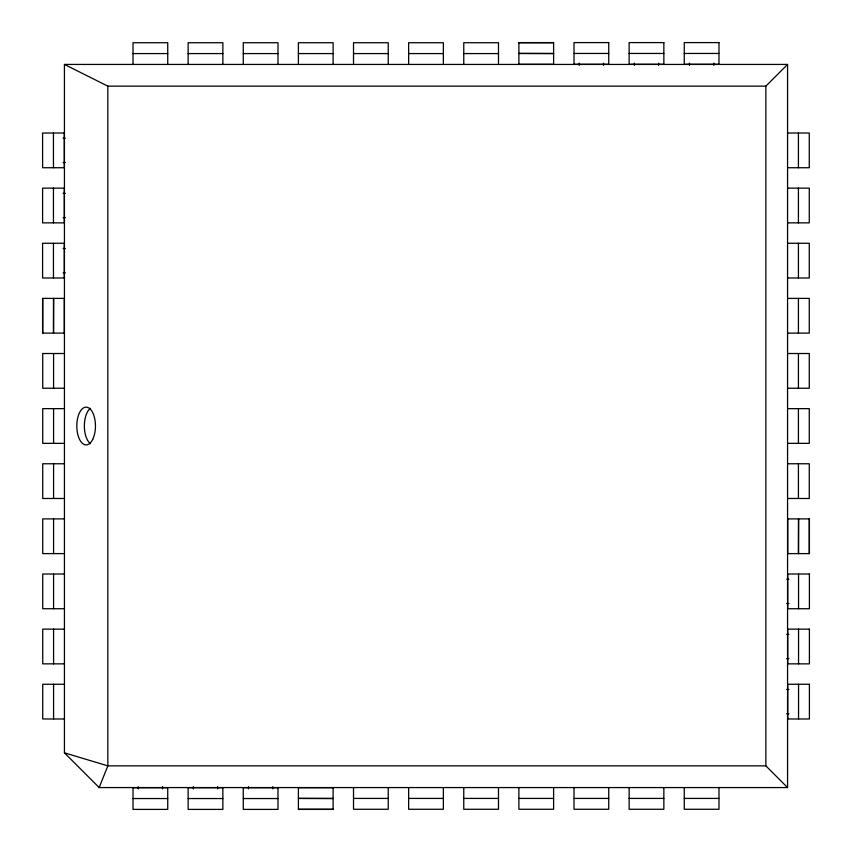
<?xml version="1.0" encoding="UTF-8"?>
<svg xmlns="http://www.w3.org/2000/svg" width="852" height="852" viewBox="0 0 852 852"><rect width="100%" height="100%" fill="white"/><g stroke="black" fill="none" stroke-linecap="round" stroke-linejoin="round"><path stroke-width="1.28" d="M99.162 787.567L107.842 765.863L107.842 86.137L64.432 64.432L64.432 752.838L99.162 787.567L787.567 787.567L787.567 64.432L64.432 64.432M787.567 787.567L765.863 765.863L765.863 86.137L787.567 64.432M518.889 42.728L553.608 42.728M574.014 53.452L608.733 53.452M629.138 53.452L663.857 53.452M684.262 53.452L718.981 53.452M133.018 53.58L167.737 53.58M188.143 53.58L222.862 53.58M243.267 53.58L277.986 53.58M298.392 53.58L333.111 53.58M353.516 53.58L388.235 53.58M408.64 53.58L443.359 53.58M463.765 53.58L498.484 53.58M518.889 64.305L553.608 64.305M107.842 86.137L765.863 86.137M787.567 133.018L809.272 133.018L809.272 167.737L787.567 167.737M63.112 138.226L65.327 138.226M63.112 162.53L65.327 162.53M787.567 188.143L809.272 188.143L809.272 222.862L787.567 222.862M63.112 193.351L65.327 193.351M63.112 217.654L65.327 217.654M787.567 243.267L809.272 243.267L809.272 277.986L787.567 277.986M63.112 248.475L65.327 248.475M63.112 272.778L65.327 272.778M64.432 298.392L42.6 298.392L42.6 333.111L64.432 333.111M787.567 298.392L809.272 298.392L809.272 333.111L787.567 333.111M64.432 353.516L42.728 353.516L42.728 388.235L64.432 388.235M787.567 353.516L809.272 353.516L809.272 388.235L787.567 388.235M64.432 408.64L42.728 408.64L42.728 443.359L64.432 443.359M787.567 408.64L809.272 408.64L809.272 443.359L787.567 443.359M64.432 463.765L42.728 463.765L42.728 498.484L64.432 498.484M787.567 463.765L809.272 463.765L809.272 498.484L787.567 498.484M64.432 518.889L42.728 518.889L42.728 553.608L64.432 553.608M787.567 518.889L809.4 518.889L809.4 553.608L787.567 553.608M64.432 574.014L42.728 574.014L42.728 608.733L64.432 608.733M786.673 579.222L788.888 579.222M786.673 603.525L788.888 603.525M64.432 629.138L42.728 629.138L42.728 663.857L64.432 663.857M786.673 634.346L788.888 634.346M786.673 658.649L788.888 658.649M64.432 684.262L42.728 684.262L42.728 718.981L64.432 718.981M786.673 689.47L788.888 689.47M786.673 713.774L788.888 713.774M765.863 765.863L107.842 765.863L64.432 752.838M298.392 787.695L333.111 787.695M353.516 798.42L388.235 798.42M408.64 798.42L443.359 798.42M463.765 798.42L498.484 798.42M518.889 798.42L553.608 798.42M574.014 798.42L608.733 798.42M629.138 798.42L663.857 798.42M684.262 798.42L718.981 798.42M133.018 798.548L167.737 798.548M188.143 798.548L222.862 798.548M243.267 798.548L277.986 798.548M298.392 809.272L333.111 809.272M809.272 518.889L809.272 553.608M798.548 574.014L798.548 608.733M798.548 629.138L798.548 663.857M798.548 684.262L798.548 718.981M798.42 133.018L798.42 167.737M798.42 188.143L798.42 222.862M798.42 243.267L798.42 277.986M798.42 298.392L798.42 333.111M798.42 353.516L798.42 388.235M798.42 408.64L798.42 443.359M798.42 463.765L798.42 498.484M787.695 518.889L787.695 553.608M718.981 787.567L718.981 809.272L684.262 809.272L684.262 787.567M713.774 63.112L713.774 65.327M689.47 63.112L689.47 65.327M663.857 787.567L663.857 809.272L629.138 809.272L629.138 787.567M658.649 63.112L658.649 65.327M634.346 63.112L634.346 65.327M608.733 787.567L608.733 809.272L574.014 809.272L574.014 787.567M603.525 63.112L603.525 65.327M579.222 63.112L579.222 65.327M553.608 64.432L553.608 42.6L518.889 42.6L518.889 64.432M553.608 787.567L553.608 809.272L518.889 809.272L518.889 787.567M498.484 64.432L498.484 42.728L463.765 42.728L463.765 64.432M498.484 787.567L498.484 809.272L463.765 809.272L463.765 787.567M443.359 64.432L443.359 42.728L408.64 42.728L408.64 64.432M443.359 787.567L443.359 809.272L408.64 809.272L408.64 787.567M388.235 64.432L388.235 42.728L353.516 42.728L353.516 64.432M388.235 787.567L388.235 809.272L353.516 809.272L353.516 787.567M333.111 64.432L333.111 42.728L298.392 42.728L298.392 64.432M333.111 787.567L333.111 809.4L298.392 809.4L298.392 787.567M277.986 64.432L277.986 42.728L243.267 42.728L243.267 64.432M272.778 786.673L272.778 788.888M248.475 786.673L248.475 788.888M222.862 64.432L222.862 42.728L188.143 42.728L188.143 64.432M217.654 786.673L217.654 788.888M193.351 786.673L193.351 788.888M167.737 64.432L167.737 42.728L133.018 42.728L133.018 64.432M162.53 786.673L162.53 788.888M138.226 786.673L138.226 788.888M64.305 298.392L64.305 333.111M53.58 353.516L53.58 388.235M53.58 408.64L53.58 443.359M53.58 463.765L53.58 498.484M53.58 518.889L53.58 553.608M53.58 574.014L53.58 608.733M53.58 629.138L53.58 663.857M53.58 684.262L53.58 718.981M53.452 133.018L53.452 167.737M53.452 188.143L53.452 222.862M53.452 243.267L53.452 277.986M42.728 298.392L42.728 333.111M90.493 443.732A18.872 9.319 -90 0 1 84.359 426A18.872 9.319 -90 0 1 90.493 408.268M608.733 42.6L574.014 42.6L574.014 64.305L608.733 64.305L608.733 42.6M663.857 42.6L629.138 42.6L629.138 64.305L663.857 64.305L663.857 42.6M718.981 42.6L684.262 42.6L684.262 64.305L718.981 64.305L718.981 42.6M553.608 53.452L518.889 53.452L553.608 53.58M64.305 133.018L42.6 133.018L42.6 167.737L64.305 167.737L64.305 133.018M64.305 188.143L42.6 188.143L42.6 222.862L64.305 222.862L64.305 188.143M64.305 243.267L42.6 243.267L42.6 277.986L64.305 277.986L64.305 243.267M809.4 574.014L787.695 574.014L787.695 608.733L809.4 608.733L809.4 574.014M809.4 629.138L787.695 629.138L787.695 663.857L809.4 663.857L809.4 629.138M809.4 684.262L787.695 684.262L787.695 718.981L809.4 718.981L809.4 684.262M167.737 787.695L133.018 787.695L133.018 809.4L167.737 809.4L167.737 787.695M222.862 787.695L188.143 787.695L188.143 809.4L222.862 809.4L222.862 787.695M277.986 787.695L243.267 787.695L243.267 809.4L277.986 809.4L277.986 787.695M333.111 798.42L298.392 798.42L333.111 798.548M798.548 553.608L798.548 518.889L798.42 553.608M53.58 333.111L53.58 298.392L53.452 333.111M92.73 439.344A18.872 9.319 -90 0 0 88.544 407.778A18.872 9.319 -90 0 0 77.127 430.888A18.872 9.319 -90 0 0 92.73 439.344"/></g></svg>
